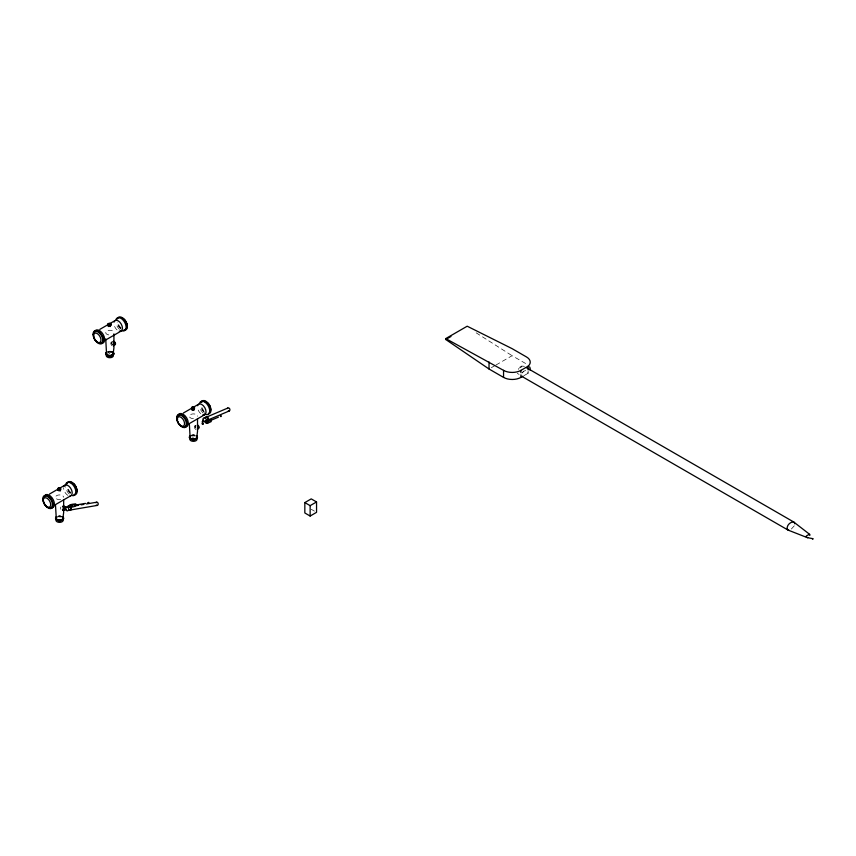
<?xml version="1.0" encoding="UTF-8"?>
<svg xmlns="http://www.w3.org/2000/svg" width="856" height="856" viewBox="0 0 856 856"><rect width="100%" height="100%" fill="white"/><g stroke="black" fill="none" stroke-linecap="round" stroke-linejoin="round"><path stroke-width="0.64" stroke-dasharray="4.28 3.21" d="M794.261 525.841L790.88 529.554M518.276 369.343L519.078 368.315M523.786 371.14L522.042 373.055M111.216 342.357L112.093 341.854M194.815 425.988L195.692 425.486A2.065 1.198 60 0 0 195.692 427.872M491.344 367.684L494.8 365.683M495.956 365.02L512.102 355.7L526.536 364.025M523.968 375.645L528.12 373.248A12.647 7.308 0 0 0 529.436 371.761M522.984 366.058L524.407 366.529M519.078 374.414L517.27 373.323M311.231 509.277L314.42 511.118M476.171 332.834L512.102 355.7M528.12 370.894L528.12 373.248M67.913 495.378A6.067 3.499 60 0 1 63.622 487.952M70.235 492.992A6.762 3.905 60 0 1 66.854 487.128M69.304 493.998A7.372 4.259 60 0 1 65.612 487.61M70.567 493.259A7.372 4.259 60 0 1 66.886 486.882M70.898 492.628A6.591 3.809 60 0 1 68.063 488.487M60.626 499.562A4.087 2.365 0 0 1 55.544 497.689A4.087 2.365 0 0 1 59.214 494.929A4.087 2.365 0 0 1 63.665 497.283M58.722 516.928A3.285 1.894 0 0 1 61.215 517.12M58.647 516.2A3.585 2.076 0 0 1 61.365 516.403M58.722 516.371A3.285 1.894 0 0 1 61.215 516.564M58.529 515.954A4.034 2.333 0 0 1 60.616 515.954M58.529 516.232A4.034 2.333 0 0 1 60.616 516.232M58.647 516.478A3.585 2.076 0 0 1 61.365 516.682M60.958 509.395A2.065 1.198 60 0 1 60.958 507.009M522.181 372.777A5.511 3.178 -60 0 1 528.024 373.302M200.657 413.555A6.067 3.499 60 0 1 197.618 408.301M204.092 411.971A6.762 3.905 60 0 1 201.181 407.724M203.15 412.977A7.372 4.259 60 0 1 199.469 406.589M204.424 412.25A7.372 4.259 60 0 1 201.256 407.617M203.621 410.42A6.591 3.809 60 0 1 201.92 407.467M193.424 418.616A4.087 2.365 0 0 1 189.337 416.262A4.087 2.365 0 0 1 193.424 413.897A4.087 2.365 0 0 1 197.522 416.262M191.787 436.1A3.285 1.894 0 0 1 195.061 436.1M192.493 437.266A3.585 2.076 0 0 1 193.424 437.202M191.626 435.383A3.585 2.076 0 0 1 194.355 435.18M191.787 435.544A3.285 1.894 0 0 1 195.061 435.544M191.626 435.661A3.585 2.076 0 0 1 194.355 435.458M191.412 435.169A4.034 2.333 0 0 1 194.473 434.934M191.412 435.447A4.034 2.333 0 0 1 194.473 435.212M195.842 429.466A2.065 1.198 60 0 1 194.387 426.941A2.065 1.198 60 0 1 195.842 426.095M195.756 427.829A1.926 1.113 60 0 1 195.756 425.603M117.058 329.924A6.067 3.499 60 0 1 114.03 324.67M120.493 328.34A6.762 3.905 60 0 1 117.112 322.487M119.562 329.346A7.372 4.259 60 0 1 115.881 322.958M120.835 328.618A7.372 4.259 60 0 1 117.144 322.231M121.156 327.976A6.591 3.809 60 0 1 118.321 323.835M108.776 334.91A4.087 2.365 0 0 1 105.802 332.214A4.087 2.365 0 0 1 110.189 330.277A4.087 2.365 0 0 1 113.923 332.631M108.188 352.469A3.285 1.894 0 0 1 111.473 352.469M108.905 353.646A3.585 2.076 0 0 1 109.836 353.571M108.038 351.752A3.585 2.076 0 0 1 111.633 351.752M108.188 351.912A3.285 1.894 0 0 1 111.473 351.912M108.038 352.041A3.585 2.076 0 0 1 111.633 352.041M107.813 351.538A4.034 2.333 0 0 1 110.873 351.302M107.813 351.816A4.034 2.333 0 0 1 110.873 351.581M112.254 345.845A2.065 1.198 60 0 1 110.788 343.31A2.065 1.198 60 0 1 112.254 342.464M112.404 344.69A2.065 1.198 60 0 1 112.404 341.758M112.446 344.615A1.926 1.113 60 0 1 112.446 341.886"/><path stroke-width="1.28" d="M206.317 422.618L207.612 422.95L207.751 420.927L206.81 420.681A1.958 1.594 66.9 0 0 208.383 419.13A1.958 1.594 66.9 0 0 206.927 416.947A1.958 1.594 66.9 0 0 205.108 418.113M62.852 518.757L63.665 512.423L63.665 499.797M113.12 354.106L113.923 347.771L113.923 333.894M809.83 535.439L809.658 534.347L793.64 521.946L526.108 367.492M206.788 422.5L207.12 423.367L211.036 421.698L210.972 419.836L209.741 419.515L204.702 421.58A1.958 1.594 66.9 0 0 206.232 419.526A1.958 1.594 66.9 0 0 203.963 417.835A1.958 1.594 66.9 0 0 203.225 420.478C202.829 420.489 203.664 419.75 203.129 420.553M205.857 421.794L206.221 422.415M205.761 421.494L205.665 422.896L206.564 422.318M64.671 507.073L65.741 507.736L64.649 508.368L65.741 507.18M65.88 509.588A1.958 1.445 80.3 0 0 68.009 510.615A1.958 1.445 80.3 0 0 68.277 507.758L67.367 506.581L71.037 504.687L72.075 505.768L71.765 506.42L68.234 507.694L70.492 506.527C67.785 503.981 74.804 504.227 75.585 503.81L76.398 504.869L75.157 506.303C65.784 509.245 72.535 503.724 76.398 504.869M63.954 507.116L64.97 506.784L64.585 507.458M203.225 423.485L202.241 423.517L203.246 423.431M70.748 505.554L71.08 504.58L71.904 505.8M64.66 508.325L64.97 507.341M75.093 504.623L75.703 504.644M520.02 367.417L522.042 366.25M99.799 329.389L115.143 320.529M105.866 339.885L121.199 331.026M183.387 413.009L198.731 404.16M49.541 494.03L64.874 485.181M189.454 423.517L204.798 414.657M55.597 504.537L70.941 495.678M522.952 376.223L520.93 377.4A12.284 7.094 0 0 1 503.553 377.4L489.033 369.011L445.751 339.5L445.751 338.591L467.194 326.211L512.102 348.649L526.536 356.984A12.647 7.308 0 0 1 528.12 366.208L528.12 369.728M445.751 339.5L446.351 339.147M447.517 338.484L450.984 336.472M445.751 338.591L503.553 370.359A12.284 7.094 0 0 0 520.93 370.359L528.12 366.208M304.832 502.579L311.231 498.888L316.549 501.948L316.549 512.337L310.14 516.04L304.832 512.969L304.832 502.579L310.14 505.65L316.549 501.948M69.678 505.479L71.08 504.74M205.975 417.343L227.792 408.055M206.457 420.596L204.349 421.494L206.852 422.522M207.473 420.221L229.29 410.934M203.514 420.895A1.958 1.594 66.9 0 0 204.274 421.473L205.643 421.826L207.751 420.927M210.972 419.836L207.655 421.248L206.435 420.927M211.507 420.093L218.43 417.14M70.716 507.062L70.267 505.875M807.7 537.782L788.119 530.11L521.753 376.319M67.367 506.581L69.989 506.142M76.644 504.89L85.439 503.392M76.034 505.736L78.624 505.297M81.213 504.858L83.802 504.419M86.392 503.97L96.739 502.205M70.053 510.058L97.231 505.415M210.148 420.039L210.854 420.788L210.116 421.045M793.64 521.946C790.013 521.604 785.797 526.269 787.499 529.746L788.932 530.206M812.43 539.13C817.17 538.253 798.723 538.296 809.658 534.347M206.424 421.045C208.714 420.371 208.051 424.512 206.189 422.928M210.276 420.029L210.844 420.649L210.298 421.088M205.643 421.826L207.612 422.95M70.213 505.96L71.027 507.009M70.62 506.945L70.909 507.308A1.958 1.445 80.3 0 1 70.781 510.037A1.958 1.445 80.3 0 1 68.715 509.588M794.261 522.321L794.775 523.786M75.788 504.762L75.071 505.564L75.777 504.912M106.551 354.106L105.737 338.944M56.293 518.757L55.48 504.847M520.93 370.359L520.93 372.627M520.93 374.896L520.93 377.4M503.553 370.359L503.553 377.4M489.033 361.97L489.033 369.011M310.14 505.65L310.14 516.04M197.522 418.787L197.522 431.403L196.709 437.737A3.285 1.894 0 0 1 196.27 438.689M189.337 423.827L190.139 437.737A3.285 1.894 0 0 0 190.578 438.689M63.772 486.754A6.067 3.499 60 0 1 70.524 488.006A6.067 3.499 60 0 1 70.053 495.956M67.335 483.223A6.762 3.905 60 0 1 68.095 482.517M69.079 482.206A6.762 3.905 60 0 1 70.235 482.324M76.098 492.468A6.762 3.905 60 0 1 75.617 493.527M74.857 494.233A6.762 3.905 60 0 1 73.862 494.533M44.993 495.849A6.762 3.905 60 0 1 45.989 495.538M49.616 497.09A6.762 3.905 60 0 1 50.772 498.299M52.997 505.8A6.762 3.905 60 0 1 51.756 507.565M45.539 494.832A7.372 4.259 60 0 1 53.361 499.936A7.372 4.259 60 0 1 51.831 507.94M65.441 485.951A7.372 4.259 60 0 1 70.192 482.698A7.372 4.259 60 0 1 75.788 490.884A7.372 4.259 60 0 1 72 495.56M66.886 483.758A7.372 4.259 60 0 1 75.093 485.288A7.372 4.259 60 0 1 74.526 494.95M68.801 482.41A6.591 3.809 60 0 1 72.097 482.741M73.306 483.619A6.591 3.809 60 0 1 75.392 493.837M71.091 482.805A5.286 3.05 60 0 1 75.232 485.513A5.286 3.05 60 0 1 76.569 490.83M62.745 519.25A3.285 1.894 0 0 1 59.567 520.651A3.285 1.894 0 0 1 56.4 519.25M63.034 519.753A3.585 2.076 0 0 1 59.567 522.363A3.585 2.076 0 0 1 56.1 519.753M63.034 517.666A3.585 2.076 0 0 1 58.647 520.202A3.585 2.076 0 0 1 57.031 516.735M62.413 517.249A3.285 1.894 0 0 1 59.567 520.095A3.285 1.894 0 0 1 56.731 517.249M63.066 517.035A4.034 2.333 0 0 1 61.889 520.106A4.034 2.333 0 0 1 56.485 519.699A4.034 2.333 0 0 1 56.721 516.553M63.066 517.313A4.034 2.333 0 0 1 59.567 520.812A4.034 2.333 0 0 1 56.079 517.313M63.034 517.944A3.585 2.076 0 0 1 59.567 520.555A3.585 2.076 0 0 1 56.1 517.944M63.023 508.207A2.065 1.198 60 0 1 63.023 510.593M62.863 506.613A2.065 1.198 60 0 1 64.328 509.138A2.065 1.198 60 0 1 62.863 509.983M62.863 506.72A1.926 1.113 60 0 1 64.232 509.085A1.926 1.113 60 0 1 62.863 509.866M62.927 506.035A1.926 1.113 60 0 1 65.152 507.833A1.926 1.113 60 0 1 63.89 509.277M60.498 490.702A1.359 0.792 0 0 1 60.369 490.895M60.369 489.439A1.359 0.792 0 0 1 59.867 490.509A1.359 0.792 0 0 1 58.005 490.221A1.359 0.792 0 0 1 58.497 489.151M60.284 489.461A1.273 0.738 0 0 1 59.824 490.467A1.273 0.738 0 0 1 58.08 490.199A1.273 0.738 0 0 1 58.55 489.193M529.575 366.85A12.647 7.308 0 0 1 530.132 370.145M197.618 405.733A6.067 3.499 60 0 1 204.798 407.659A6.067 3.499 60 0 1 202.872 414.828M201.181 402.202A6.762 3.905 60 0 1 202.936 401.186M184.618 426.855A6.762 3.905 60 0 1 183.473 426.737M177.609 419.451A6.762 3.905 60 0 1 177.609 416.583M178.091 415.535A6.762 3.905 60 0 1 179.835 414.518M182.232 415.16A6.762 3.905 60 0 1 183.473 416.07M186.854 421.922A6.762 3.905 60 0 1 187.015 423.442M186.373 425.839A6.762 3.905 60 0 1 185.613 426.545M178.037 415.727A7.372 4.259 60 0 1 186.758 418.07A7.372 4.259 60 0 1 184.425 426.791M178.39 422.907A6.591 3.809 60 0 1 180.092 415.021A6.591 3.809 60 0 1 186.33 424.148A6.591 3.809 60 0 1 179.353 424.319M199.469 403.476A7.372 4.259 60 0 1 205.408 402.534A7.372 4.259 60 0 1 209.699 411.469A7.372 4.259 60 0 1 204.509 413.962M201.256 401.592A7.372 4.259 60 0 1 209.463 405.081A7.372 4.259 60 0 1 208.383 413.93M201.92 402.085A6.591 3.809 60 0 1 202.658 401.389M204.745 401.207A6.591 3.809 60 0 1 205.954 401.721M208.286 403.786A6.591 3.809 60 0 1 209.988 406.739M210.458 408.312A6.591 3.809 60 0 1 209.249 412.817M204.948 401.785A5.286 3.05 60 0 1 205.847 401.881M206.81 402.288A5.286 3.05 60 0 1 210.052 410.634M195.746 439.075A3.285 1.894 0 0 1 191.102 439.075M196.538 438.24A3.585 2.076 0 0 1 193.424 441.343A3.585 2.076 0 0 1 190.321 438.24M196.538 436.143A3.585 2.076 0 0 1 193.424 439.256A3.585 2.076 0 0 1 190.321 436.143M196.591 436.688A3.285 1.894 0 0 1 192.996 439.064A3.285 1.894 0 0 1 190.578 436.228M197.008 437.459A3.585 2.076 0 0 1 193.424 439.535A3.585 2.076 0 0 1 189.839 437.459M189.957 436.924A3.585 2.076 0 0 1 190.321 436.421M196.538 436.421A3.585 2.076 0 0 1 196.891 436.924M196.281 435.533A4.034 2.333 0 0 1 196.281 438.828A4.034 2.333 0 0 1 190.578 438.828A4.034 2.333 0 0 1 190.578 435.533M196.281 435.811A4.034 2.333 0 0 1 196.281 439.107A4.034 2.333 0 0 1 190.578 439.107A4.034 2.333 0 0 1 190.578 435.811M197.447 429.156A2.065 1.198 60 0 0 197.447 426.235A1.926 1.113 60 0 1 197.404 429.027M197.394 424.961A1.926 1.113 60 0 1 199.063 427.037A1.926 1.113 60 0 1 198.1 428.407M194.355 409.682A1.359 0.792 0 0 1 193.039 410.27A1.359 0.792 0 0 1 191.723 409.682M194.002 408.248A1.359 0.792 0 0 1 194.002 409.371A1.359 0.792 0 0 1 192.076 409.371A1.359 0.792 0 0 1 192.076 408.248M193.938 408.291A1.273 0.738 0 0 1 193.938 409.329A1.273 0.738 0 0 1 192.14 409.329A1.273 0.738 0 0 1 192.14 408.291M197.34 425.646A1.134 0.653 60 0 1 198.442 426.62A1.134 0.653 60 0 1 198.143 427.722M198.196 426.759A1.134 0.653 60 0 1 198.196 427.69M114.03 322.102A6.067 3.499 60 0 1 121.199 324.028A6.067 3.499 60 0 1 119.284 331.197M118.353 317.865A6.762 3.905 60 0 1 119.348 317.555M125.875 328.875A6.762 3.905 60 0 1 125.115 329.581M94.021 332.963A6.762 3.905 60 0 1 95.262 331.197M98.643 331.529A6.762 3.905 60 0 1 99.874 332.438M102.784 336.686A6.762 3.905 60 0 1 103.255 338.291M102.784 342.207A6.762 3.905 60 0 1 101.029 343.224M94.449 332.107A7.372 4.259 60 0 1 103.169 334.439A7.372 4.259 60 0 1 100.837 343.16M115.881 319.844A7.372 4.259 60 0 1 121.82 318.903A7.372 4.259 60 0 1 126.11 327.837A7.372 4.259 60 0 1 120.91 330.33M117.144 319.117A7.372 4.259 60 0 1 125.864 321.449A7.372 4.259 60 0 1 123.532 330.17M121.156 317.576A6.591 3.809 60 0 1 123.574 318.967M124.698 320.155A6.591 3.809 60 0 1 125.661 321.567M126.399 323.108A6.591 3.809 60 0 1 126.87 324.681M126.87 327.463A6.591 3.809 60 0 1 126.399 328.501M122.258 318.25A5.286 3.05 60 0 1 126.956 325.141M113.003 354.598A3.285 1.894 0 0 1 109.836 356A3.285 1.894 0 0 1 106.668 354.598M112.939 354.609A3.585 2.076 0 0 1 109.836 357.712A3.585 2.076 0 0 1 106.722 354.609M112.371 352.084A3.585 2.076 0 0 1 112.585 354.887A3.585 2.076 0 0 1 107.77 355.251A3.585 2.076 0 0 1 106.722 352.512M112.671 352.608A3.285 1.894 0 0 1 110.264 355.433A3.285 1.894 0 0 1 106.668 353.057M113.302 354.363A3.585 2.076 0 0 1 108.455 355.743A3.585 2.076 0 0 1 106.722 352.79M112.371 352.362A3.585 2.076 0 0 1 113.302 353.293M112.682 351.902A4.034 2.333 0 0 1 112.928 355.047A4.034 2.333 0 0 1 107.524 355.454A4.034 2.333 0 0 1 106.337 352.383M112.682 352.18A4.034 2.333 0 0 1 112.928 355.326A4.034 2.333 0 0 1 107.524 355.743A4.034 2.333 0 0 1 106.337 352.661M113.516 344.037A2.065 1.198 60 0 1 113.516 345.728M113.506 342.24A2.065 1.198 60 0 1 114.597 344.487A2.065 1.198 60 0 1 113.506 345.492M113.484 342.325A1.926 1.113 60 0 1 114.49 344.433A1.926 1.113 60 0 1 113.484 345.375M113.474 341.298A1.926 1.113 60 0 1 115.474 343.406A1.926 1.113 60 0 1 114.158 344.626M110.413 326.404A1.359 0.792 0 0 1 110.124 326.532M108.766 326.532A1.359 0.792 0 0 1 108.081 325.847M108.124 325.644A1.359 0.792 0 0 1 108.263 325.451M108.263 324.788A1.359 0.792 0 0 0 108.766 325.858A1.359 0.792 0 0 0 110.627 325.569A1.359 0.792 0 0 0 110.124 324.499A1.273 0.738 0 0 1 110.552 325.548A1.273 0.738 0 0 1 108.808 325.815A1.273 0.738 0 0 1 108.348 324.809M114.362 342.282A1.134 0.653 60 0 1 114.725 342.732M205.387 418.231A1.626 1.316 66.9 0 1 206.885 417.257A1.626 1.316 66.9 0 1 208.094 419.065A1.626 1.316 66.9 0 1 206.799 420.36M227.322 408.58A1.626 1.316 66.9 0 1 229.055 408.13A1.626 1.316 66.9 0 1 229.857 410.174A1.626 1.316 66.9 0 1 228.263 410.976M65.752 509.095A1.958 1.445 80.3 0 1 67.988 507.394M70.481 507.201A1.626 1.198 80.3 0 1 70.823 509.47A1.626 1.198 80.3 0 1 69.143 509.695M95.979 502.793A1.626 1.198 80.3 0 1 97.648 502.558A1.626 1.198 80.3 0 1 98.001 504.837A1.626 1.198 80.3 0 1 96.321 505.061M64.853 509.095C65.388 511.064 66.147 507.736 64.853 509.095M65.58 509.288C64.874 510.7 64.895 507.64 65.58 509.288M64.799 506.506L63.761 506.559L64.799 506.506M220.409 415.877C220.966 418.103 222.004 414.604 220.409 415.877M88.104 502.611C88.393 504.88 89.634 501.477 88.104 502.611M70.727 506.581L71.637 505.992L70.781 506.474M202.177 421.987L203.139 421.955L202.23 421.955M202.294 423.913L203.3 423.88L202.294 423.913M42.8 498.909A7.372 4.259 60 0 0 50.622 508.635A7.372 4.259 60 0 0 50.622 498.203A7.372 4.259 60 0 0 42.8 498.909M43.175 499.326A6.591 3.809 60 0 0 50.162 508.025A6.591 3.809 60 0 0 50.162 498.706A6.591 3.809 60 0 0 43.175 499.326M43.239 500.353A5.286 3.05 60 0 0 48.846 507.33A5.286 3.05 60 0 0 48.846 499.861A5.286 3.05 60 0 0 43.239 500.353M58.55 489.685A1.273 0.738 0 0 0 60.455 489.054A1.273 0.738 0 0 0 58.55 488.412A1.273 0.738 0 0 0 58.55 489.685M58.433 489.803A1.509 0.867 0 0 0 60.69 489.054A1.509 0.867 0 0 0 58.433 488.295A1.509 0.867 0 0 0 58.433 489.803M58.122 489.45A1.509 0.867 0 0 0 60.637 489.065A1.509 0.867 0 0 0 58.797 488.006A1.509 0.867 0 0 0 58.122 489.45M176.657 417.889A7.372 4.259 60 0 0 184.479 427.615A7.372 4.259 60 0 0 184.479 417.182A7.372 4.259 60 0 0 176.657 417.889M177.085 419.333A5.286 3.05 60 0 0 182.692 426.309A5.286 3.05 60 0 0 182.692 418.841A5.286 3.05 60 0 0 177.085 419.333M192.397 408.665A1.273 0.738 0 0 0 194.312 408.034A1.273 0.738 0 0 0 192.397 407.392A1.273 0.738 0 0 0 192.397 408.665M192.29 408.783A1.509 0.867 0 0 0 194.537 408.034A1.509 0.867 0 0 0 192.29 407.274A1.509 0.867 0 0 0 192.29 408.783M192.29 408.569A1.509 0.867 0 0 0 194.537 407.82A1.509 0.867 0 0 0 192.29 407.071A1.509 0.867 0 0 0 192.29 408.569M93.058 334.257A7.372 4.259 60 0 0 100.88 343.984A7.372 4.259 60 0 0 100.88 333.551A7.372 4.259 60 0 0 93.058 334.257M93.432 334.675A6.591 3.809 60 0 0 100.43 343.374A6.591 3.809 60 0 0 100.43 334.054A6.591 3.809 60 0 0 93.432 334.675M93.497 335.713A5.286 3.05 60 0 0 99.103 342.678A5.286 3.05 60 0 0 99.103 335.21A5.286 3.05 60 0 0 93.497 335.713M108.808 325.034A1.273 0.738 0 0 0 110.724 324.403A1.273 0.738 0 0 0 108.808 323.761A1.273 0.738 0 0 0 108.808 325.034M108.691 325.152A1.509 0.867 0 0 0 110.948 324.403A1.509 0.867 0 0 0 108.691 323.643A1.509 0.867 0 0 0 108.691 325.152M108.691 324.938A1.509 0.867 0 0 0 110.948 324.189A1.509 0.867 0 0 0 108.691 323.44A1.509 0.867 0 0 0 108.691 324.938"/></g></svg>
